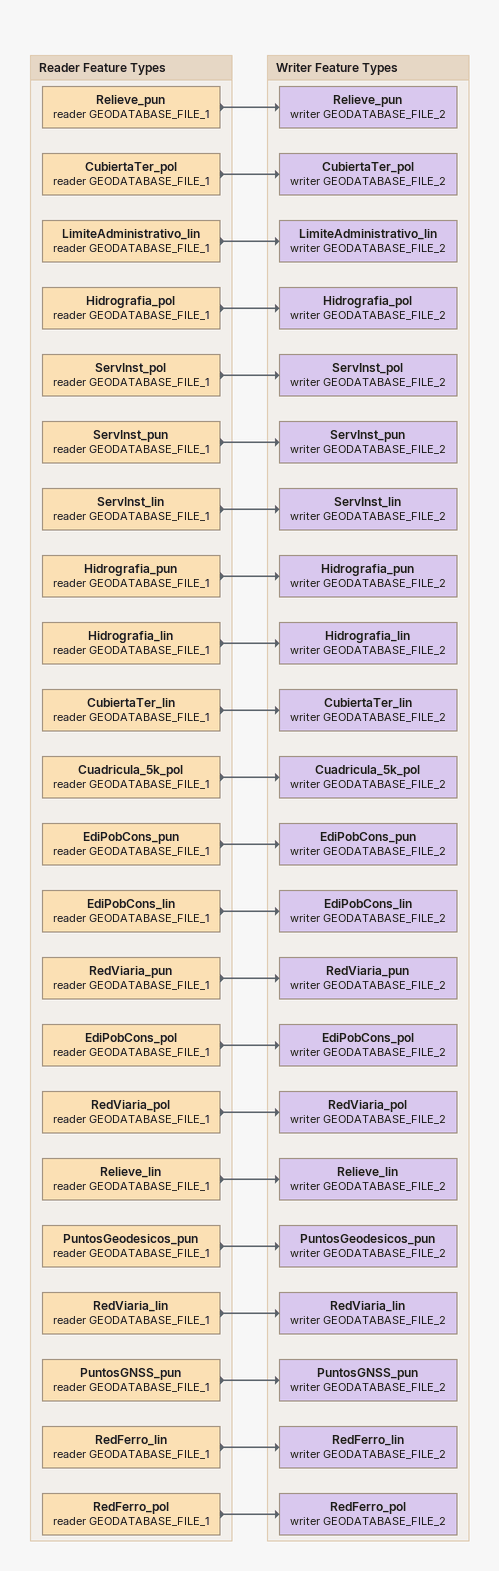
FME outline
Bookmark: Reader Feature Types
LimiteAdministrativo_lin (reader GEODATABASE_FILE_1)
    -> LimiteAdministrativo_lin (writer GEODATABASE_FILE_2)
PuntosGeodesicos_pun (reader GEODATABASE_FILE_1)
    -> PuntosGeodesicos_pun (writer GEODATABASE_FILE_2)
Relieve_pun (reader GEODATABASE_FILE_1)
    -> Relieve_pun (writer GEODATABASE_FILE_2)
CubiertaTer_pol (reader GEODATABASE_FILE_1)
    -> CubiertaTer_pol (writer GEODATABASE_FILE_2)
Hidrografia_pol (reader GEODATABASE_FILE_1)
    -> Hidrografia_pol (writer GEODATABASE_FILE_2)
ServInst_pol (reader GEODATABASE_FILE_1)
    -> ServInst_pol (writer GEODATABASE_FILE_2)
ServInst_pun (reader GEODATABASE_FILE_1)
    -> ServInst_pun (writer GEODATABASE_FILE_2)
ServInst_lin (reader GEODATABASE_FILE_1)
    -> ServInst_lin (writer GEODATABASE_FILE_2)
Hidrografia_pun (reader GEODATABASE_FILE_1)
    -> Hidrografia_pun (writer GEODATABASE_FILE_2)
Hidrografia_lin (reader GEODATABASE_FILE_1)
    -> Hidrografia_lin (writer GEODATABASE_FILE_2)
CubiertaTer_lin (reader GEODATABASE_FILE_1)
    -> CubiertaTer_lin (writer GEODATABASE_FILE_2)
Cuadricula_5k_pol (reader GEODATABASE_FILE_1)
    -> Cuadricula_5k_pol (writer GEODATABASE_FILE_2)
EdiPobCons_pun (reader GEODATABASE_FILE_1)
    -> EdiPobCons_pun (writer GEODATABASE_FILE_2)
EdiPobCons_lin (reader GEODATABASE_FILE_1)
    -> EdiPobCons_lin (writer GEODATABASE_FILE_2)
RedViaria_pun (reader GEODATABASE_FILE_1)
    -> RedViaria_pun (writer GEODATABASE_FILE_2)
EdiPobCons_pol (reader GEODATABASE_FILE_1)
    -> EdiPobCons_pol (writer GEODATABASE_FILE_2)
RedViaria_pol (reader GEODATABASE_FILE_1)
    -> RedViaria_pol (writer GEODATABASE_FILE_2)
Relieve_lin (reader GEODATABASE_FILE_1)
    -> Relieve_lin (writer GEODATABASE_FILE_2)
RedViaria_lin (reader GEODATABASE_FILE_1)
    -> RedViaria_lin (writer GEODATABASE_FILE_2)
PuntosGNSS_pun (reader GEODATABASE_FILE_1)
    -> PuntosGNSS_pun (writer GEODATABASE_FILE_2)
RedFerro_lin (reader GEODATABASE_FILE_1)
    -> RedFerro_lin (writer GEODATABASE_FILE_2)
RedFerro_pol (reader GEODATABASE_FILE_1)
    -> RedFerro_pol (writer GEODATABASE_FILE_2)

Bookmark: Writer Feature Types
LimiteAdministrativo_lin (writer GEODATABASE_FILE_2)
PuntosGeodesicos_pun (writer GEODATABASE_FILE_2)
Relieve_pun (writer GEODATABASE_FILE_2)
CubiertaTer_pol (writer GEODATABASE_FILE_2)
Hidrografia_pol (writer GEODATABASE_FILE_2)
ServInst_pol (writer GEODATABASE_FILE_2)
ServInst_pun (writer GEODATABASE_FILE_2)
ServInst_lin (writer GEODATABASE_FILE_2)
Hidrografia_pun (writer GEODATABASE_FILE_2)
Hidrografia_lin (writer GEODATABASE_FILE_2)
CubiertaTer_lin (writer GEODATABASE_FILE_2)
Cuadricula_5k_pol (writer GEODATABASE_FILE_2)
EdiPobCons_pun (writer GEODATABASE_FILE_2)
EdiPobCons_lin (writer GEODATABASE_FILE_2)
RedViaria_pun (writer GEODATABASE_FILE_2)
EdiPobCons_pol (writer GEODATABASE_FILE_2)
RedViaria_pol (writer GEODATABASE_FILE_2)
Relieve_lin (writer GEODATABASE_FILE_2)
RedViaria_lin (writer GEODATABASE_FILE_2)
PuntosGNSS_pun (writer GEODATABASE_FILE_2)
RedFerro_lin (writer GEODATABASE_FILE_2)
RedFerro_pol (writer GEODATABASE_FILE_2)
